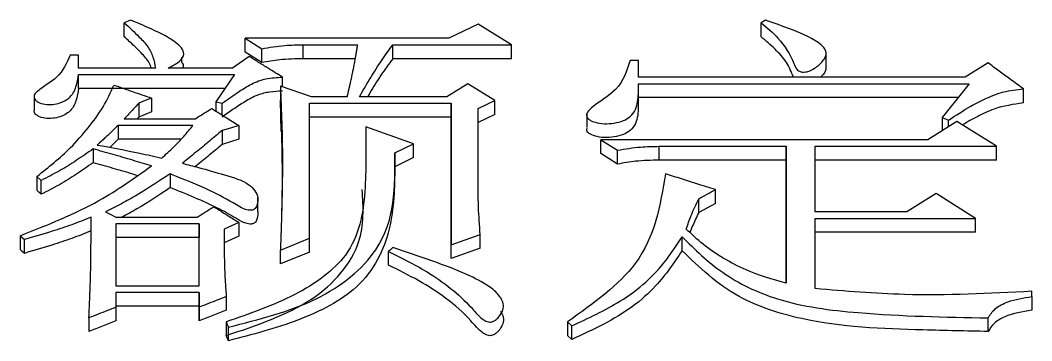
# Model space of a CAD drawing. Header units: millimetres. Extents: x 2016 to 4452, y 736 to 2459.
# Drawn here: x 2592.28 to 2597.54, y 2280.56 to 2282.23 of the extents above; entities that cross this region are included whole.
import ezdxf

# ---------------------------------------------------------------- set-up
doc = ezdxf.new("R2010")
doc.units = ezdxf.units.MM

msp = doc.modelspace()

# ---------------------------------------------------------------- linework, layer by layer
at = {"color": 7, "linetype": 'Continuous', "lineweight": 25}
for p, q in [((2592.8563, 2282.2268), (2592.8239, 2282.2134)), ((2596.1556, 2282.2268), (2596.134, 2282.2133)), ((2592.8239, 2282.1406), (2592.8239, 2282.2134)), ((2594.6628, 2282.2066), (2594.5114, 2282.1327)), ((2594.8359, 2282.0991), (2594.6628, 2282.2066)), ((2596.134, 2282.1406), (2596.134, 2282.2133)), ((2593.4513, 2282.1327), (2593.5378, 2282.0789)), ((2593.4513, 2282.06), (2593.4513, 2282.1327)), ((2593.1228, 2282.079), (2593.1228, 2282.0805)), ((2593.5378, 2282.0063), (2593.5378, 2282.0789)), ((2593.7541, 2282.0991), (2594.0354, 2282.0991)), ((2593.7542, 2282.0265), (2593.7541, 2282.0991)), ((2594.2193, 2282.0991), (2594.8359, 2282.0991)), ((2594.2193, 2282.0264), (2594.2193, 2282.0991)), ((2594.8359, 2282.0264), (2594.8359, 2282.0991)), ((2592.5859, 2282.0452), (2592.5426, 2282.0452)), ((2592.5859, 2281.9778), (2592.5859, 2282.0452)), ((2593.1228, 2282.0079), (2593.1228, 2282.0323)), ((2593.4729, 2282.0385), (2593.3864, 2281.9778)), ((2593.5378, 2282.0063), (2593.4513, 2282.06)), ((2594.0231, 2282.0264), (2593.7542, 2282.0265)), ((2594.8359, 2282.0264), (2594.2193, 2282.0264)), ((2595.4957, 2282.0182), (2595.4525, 2282.0182)), ((2595.4957, 2281.9305), (2595.4957, 2282.0182)), ((2596.4712, 2281.9795), (2596.4712, 2282.0528)), ((2592.9861, 2281.9778), (2592.5859, 2281.9778)), ((2593.3864, 2281.9778), (2593.051, 2281.9778)), ((2597.3131, 2282.0047), (2597.1941, 2281.9305)), ((2592.5859, 2281.8716), (2592.5859, 2281.9441)), ((2593.3972, 2281.9441), (2593.2998, 2281.8021)), ((2593.646, 2281.8797), (2593.646, 2281.9305)), ((2597.1941, 2281.9305), (2595.4957, 2281.9305)), ((2593.3475, 2281.8716), (2592.5859, 2281.8716)), ((2593.7974, 2281.8292), (2593.6352, 2281.8833)), ((2593.6352, 2281.8833), (2593.6352, 2281.8109)), ((2594.6087, 2281.8968), (2594.5006, 2281.8292)), ((2594.7494, 2281.8089), (2594.6087, 2281.8968)), ((2595.4957, 2281.8968), (2597.2157, 2281.8968)), ((2595.4969, 2281.7945), (2595.4969, 2281.8673)), ((2597.2157, 2281.8968), (2597.0751, 2281.7208)), ((2597.497, 2281.7974), (2597.497, 2281.8697)), ((2592.3549, 2281.8315), (2592.3549, 2281.7588)), ((2592.9645, 2281.8224), (2592.9645, 2281.7501)), ((2593.2998, 2281.8021), (2593.3323, 2281.7953)), ((2593.2998, 2281.8021), (2593.2998, 2281.7547)), ((2593.6399, 2281.6487), (2593.6352, 2281.8109)), ((2593.9813, 2281.8292), (2593.7974, 2281.8292)), ((2594.5006, 2281.8292), (2594.0462, 2281.8292)), ((2594.6628, 2281.7682), (2594.7494, 2281.8089)), ((2594.7494, 2281.7366), (2594.7494, 2281.8089)), ((2597.1579, 2281.8244), (2595.4969, 2281.8244)), ((2592.8996, 2281.7953), (2592.8996, 2281.7231)), ((2592.9645, 2281.7501), (2592.8996, 2281.7231)), ((2593.7866, 2281.7953), (2594.5222, 2281.7953)), ((2593.7866, 2281.0932), (2593.7866, 2281.7953)), ((2594.5222, 2281.7953), (2594.5222, 2281.0589)), ((2594.5222, 2281.7231), (2594.5222, 2281.7953)), ((2594.6628, 2281.3533), (2594.6628, 2281.7682)), ((2592.8239, 2281.714), (2593.1917, 2281.714)), ((2592.8996, 2281.7231), (2592.8911, 2281.714)), ((2594.5222, 2281.7231), (2593.7866, 2281.7231)), ((2594.5222, 2280.9876), (2594.5222, 2281.7231)), ((2594.7494, 2281.7366), (2594.6628, 2281.696)), ((2595.228, 2281.7418), (2595.228, 2281.6692)), ((2597.1508, 2281.7004), (2596.9994, 2281.6054)), ((2597.0751, 2281.7208), (2597.1075, 2281.7072)), ((2597.0751, 2281.7208), (2597.0751, 2281.6529)), ((2597.1075, 2281.6733), (2597.1075, 2281.7072)), ((2597.3563, 2281.5714), (2597.1508, 2281.7004)), ((2593.1808, 2281.6801), (2592.7914, 2281.6801)), ((2592.7914, 2281.6801), (2592.7914, 2281.608)), ((2593.3323, 2281.653), (2593.3323, 2281.5809)), ((2593.4188, 2281.6801), (2593.4188, 2281.608)), ((2594.3275, 2281.585), (2594.0787, 2281.6733)), ((2593.1186, 2281.608), (2592.7914, 2281.608)), ((2593.4188, 2281.608), (2593.3323, 2281.5809)), ((2595.301, 2281.6054), (2595.3876, 2281.551)), ((2596.9994, 2281.6054), (2595.301, 2281.6054)), ((2595.301, 2281.5334), (2595.301, 2281.6054)), ((2592.6616, 2281.5578), (2592.6616, 2281.4859)), ((2594.2301, 2281.5374), (2594.3275, 2281.585)), ((2594.2301, 2281.5374), (2594.2301, 2281.4655)), ((2594.3275, 2281.513), (2594.3275, 2281.585)), ((2595.3876, 2281.4791), (2595.3876, 2281.551)), ((2595.6039, 2281.5714), (2596.2638, 2281.5714)), ((2595.6039, 2281.4995), (2595.6039, 2281.5714)), ((2596.2638, 2281.5714), (2596.2638, 2280.8594)), ((2596.2638, 2281.4995), (2596.2638, 2281.5714)), ((2596.4152, 2281.5714), (2597.3563, 2281.5714)), ((2596.4152, 2281.2303), (2596.4152, 2281.5714)), ((2597.3563, 2281.4994), (2597.3563, 2281.5714)), ((2594.3275, 2281.513), (2594.2301, 2281.4655)), ((2595.3876, 2281.4791), (2595.301, 2281.5334)), ((2596.2638, 2281.4995), (2595.6039, 2281.4995)), ((2596.2638, 2280.8594), (2596.2638, 2281.4995)), ((2597.3563, 2281.4994), (2596.4152, 2281.4995)), ((2592.3695, 2281.4148), (2592.3912, 2281.3943)), ((2592.3912, 2281.3226), (2592.3912, 2281.3943)), ((2595.896, 2281.2749), (2595.896, 2281.3465)), ((2597.0426, 2281.326), (2596.8912, 2281.2303)), ((2597.2482, 2281.196), (2597.0426, 2281.326)), ((2593.5174, 2281.2322), (2593.5174, 2281.3046)), ((2595.8095, 2281.2271), (2595.8095, 2281.2987)), ((2595.896, 2281.2749), (2595.8095, 2281.2271)), ((2596.8912, 2281.2303), (2596.4152, 2281.2303)), ((2592.7806, 2281.2029), (2593.2025, 2281.2029)), ((2592.7806, 2281.1687), (2592.7806, 2280.8456)), ((2593.2133, 2281.1687), (2592.7806, 2281.1687)), ((2593.2133, 2280.8456), (2593.2133, 2281.1687)), ((2593.2133, 2281.1687), (2593.2133, 2281.0972)), ((2593.4188, 2281.1755), (2593.4188, 2281.1041)), ((2596.4152, 2281.196), (2597.2482, 2281.196)), ((2596.4152, 2280.8318), (2596.4152, 2281.196)), ((2597.2482, 2281.1246), (2597.2482, 2281.196)), ((2592.6508, 2281.1176), (2592.6508, 2281.1315)), ((2597.2482, 2281.1246), (2596.4152, 2281.1246)), ((2592.283, 2281.107), (2592.3046, 2281.0864)), ((2592.283, 2281.107), (2592.283, 2281.0356)), ((2592.3046, 2281.0151), (2592.3046, 2281.0864)), ((2593.2133, 2281.0972), (2592.7806, 2281.0972)), ((2593.2133, 2280.8456), (2593.2133, 2281.0972)), ((2593.4188, 2281.1041), (2593.3431, 2281.0699)), ((2593.6352, 2281.0314), (2593.7866, 2281.0932)), ((2593.7866, 2281.0219), (2593.7866, 2281.0932)), ((2594.5222, 2281.0589), (2594.6736, 2281.1138)), ((2594.6736, 2281.0425), (2594.6736, 2281.1138)), ((2595.723, 2281.0288), (2595.723, 2281.1001)), ((2593.6352, 2280.9602), (2593.6352, 2281.0314)), ((2593.7866, 2281.0219), (2593.6352, 2280.9602)), ((2594.1976, 2280.9533), (2594.1976, 2281.0245)), ((2594.5222, 2280.9876), (2594.5222, 2281.0589)), ((2594.6736, 2281.0425), (2594.5222, 2280.9876)), ((2592.7806, 2280.8456), (2593.2133, 2280.8456)), ((2593.2133, 2280.8111), (2592.7806, 2280.8111)), ((2592.7806, 2280.8111), (2592.7806, 2280.7352)), ((2593.2133, 2280.7352), (2593.2133, 2280.8111)), ((2593.2133, 2280.8111), (2593.2133, 2280.7402)), ((2597.5402, 2280.7904), (2597.5402, 2280.818)), ((2593.3539, 2280.7904), (2593.3539, 2280.7195)), ((2594.7796, 2280.7843), (2594.7796, 2280.7852)), ((2597.5402, 2280.7904), (2597.5402, 2280.7195)), ((2593.2133, 2280.7402), (2592.7806, 2280.7402)), ((2592.7806, 2280.7352), (2592.7806, 2280.6643)), ((2593.2133, 2280.6643), (2593.2133, 2280.7402)), ((2593.2133, 2280.7352), (2593.2133, 2280.6643)), ((2592.64, 2280.6799), (2592.64, 2280.6091)), ((2595.1279, 2280.6592), (2595.1496, 2280.6384)), ((2595.1279, 2280.6592), (2595.1279, 2280.5884)), ((2597.3131, 2280.6091), (2597.3131, 2280.6799)), ((2593.3647, 2280.5607), (2593.3647, 2280.6315)), ((2595.1496, 2280.5676), (2595.1496, 2280.6384)), ((2593.3647, 2280.5607), (2593.3539, 2280.5884)), ((2595.128, 2280.5884), (2595.1496, 2280.5676))]:
    msp.add_line(p, q, dxfattribs=at)
at = {"color": 7, "linetype": 'Continuous', "lineweight": 25, "flags": 128}
for points in [[(2594.5114, 2282.1327), (2594.091, 2282.1327), (2593.4513, 2282.1327)], [(2592.5859, 2281.9441), (2592.9915, 2281.9441), (2593.3972, 2281.9441)], [(2592.9645, 2281.8224), (2592.932, 2281.8089), (2592.8996, 2281.7953)], [(2593.3323, 2281.7344), (2593.3323, 2281.748), (2593.3323, 2281.7717), (2593.3323, 2281.7953)], [(2593.4188, 2281.6801), (2593.3756, 2281.6665), (2593.3323, 2281.653)], [(2592.3695, 2281.4148), (2592.3695, 2281.3886), (2592.3695, 2281.3658), (2592.3695, 2281.3431)], [(2593.0619, 2281.4285), (2593.0619, 2281.3965), (2593.0619, 2281.3766), (2593.0619, 2281.3567)], [(2592.3912, 2281.3226), (2592.3804, 2281.3328), (2592.3695, 2281.3431)], [(2592.7265, 2281.2303), (2592.7536, 2281.2166), (2592.7806, 2281.2029)], [(2593.4188, 2281.1755), (2593.381, 2281.1584), (2593.3431, 2281.1413)], [(2592.3046, 2281.0151), (2592.2938, 2281.0253), (2592.283, 2281.0356)], [(2594.2193, 2281.0451), (2594.2085, 2281.0348), (2594.1976, 2281.0245)], [(2593.3539, 2280.6591), (2593.3539, 2280.6304), (2593.3539, 2280.6094), (2593.3539, 2280.5884)]]:
    msp.add_lwpolyline(points, dxfattribs=at)
at = {"color": 7, "linetype": 'Continuous', "lineweight": 25}
for points, knots in [([(2593.051, 2281.9778), (2593.0684, 2281.9863), (2593.1024, 2282.003), (2593.137, 2282.0384), (2593.1298, 2282.0772), (2593.0894, 2282.1149), (2593.0006, 2282.1683), (2592.9137, 2282.2035), (2592.8563, 2282.2268)], [0, 0, 0, 0, 0.121784, 0.238894, 0.329996, 0.425945, 0.621085, 1, 1, 1, 1]), ([(2596.134, 2282.2133), (2596.1646, 2282.1875), (2596.2393, 2282.1245), (2596.29, 2282.0386), (2596.3126, 2281.978), (2596.3266, 2281.9643), (2596.337, 2281.959), (2596.3495, 2281.9569), (2596.3678, 2281.9581), (2596.3931, 2281.9652), (2596.4273, 2281.9861), (2596.4542, 2282.0129), (2596.4722, 2282.0422), (2596.4714, 2282.065), (2596.4588, 2282.0894), (2596.3989, 2282.1354), (2596.2923, 2282.1798), (2596.1961, 2282.2129), (2596.1556, 2282.2268)], [0, 0, 0, 0, 0.137524, 0.335447, 0.378025, 0.3933, 0.403602, 0.413937, 0.429101, 0.455133, 0.490172, 0.557555, 0.588524, 0.619673, 0.649408, 0.693614, 0.870957, 1, 1, 1, 1]), ([(2592.8239, 2282.2134), (2592.8504, 2282.189), (2592.8938, 2282.1491), (2592.9484, 2282.0906), (2592.9753, 2282.035), (2592.9825, 2281.9968), (2592.9861, 2281.9778)], [0, 0, 0, 0, 0.3446396, 0.5657566, 0.7835326, 1, 1, 1, 1]), ([(2592.9644, 2281.9778), (2592.9631, 2281.9826), (2592.9568, 2282.0066), (2592.9235, 2282.0453), (2592.8758, 2282.0936), (2592.8412, 2282.1249), (2592.8239, 2282.1406)], [0, 0, 0, 0, 0.076897, 0.381334, 0.690062, 1, 1, 1, 1]), ([(2596.3019, 2281.9305), (2596.2913, 2281.9568), (2596.2704, 2282.0088), (2596.2071, 2282.0778), (2596.1585, 2282.1195), (2596.134, 2282.1406)], [0, 0, 0, 0, 0.335668, 0.664858, 1, 1, 1, 1]), ([(2593.5378, 2282.0789), (2593.5776, 2282.0856), (2593.6487, 2282.0976), (2593.7219, 2282.0986), (2593.7541, 2282.0991)], [0, 0, 0, 0, 0.558835, 1, 1, 1, 1]), ([(2594.0354, 2282.0991), (2594.0351, 2282.0971), (2594.0344, 2282.0932), (2594.0336, 2282.0882), (2594.0328, 2282.0833), (2594.0321, 2282.0793), (2594.0315, 2282.0754), (2594.0308, 2282.0714), (2594.0301, 2282.0675), (2594.0293, 2282.0625), (2594.0286, 2282.0586), (2594.0278, 2282.0536), (2594.027, 2282.0487), (2594.0259, 2282.0428), (2594.0249, 2282.0368), (2594.0239, 2282.0309), (2594.0228, 2282.025), (2594.0207, 2282.0131), (2594.0159, 2281.9874), (2594.0108, 2281.9617), (2594.0066, 2281.942), (2594.0049, 2281.9341), (2594.0032, 2281.9262), (2594.0011, 2281.9163), (2593.9993, 2281.9084), (2593.9976, 2281.9005), (2593.9963, 2281.8946), (2593.9951, 2281.8897), (2593.994, 2281.8848), (2593.9931, 2281.8808), (2593.9922, 2281.8769), (2593.9913, 2281.8729), (2593.9905, 2281.869), (2593.9893, 2281.864), (2593.9884, 2281.8601), (2593.9873, 2281.8552), (2593.9864, 2281.8512), (2593.9855, 2281.8473), (2593.9846, 2281.8433), (2593.9837, 2281.8394), (2593.9825, 2281.8343), (2593.9818, 2281.8313), (2593.9813, 2281.8292)], [0, 0, 0, 0, 0.021952, 0.043903, 0.054879, 0.07683, 0.087806, 0.098782, 0.120733, 0.131709, 0.15366, 0.164636, 0.186587, 0.208539, 0.23049, 0.252442, 0.274393, 0.296345, 0.384151, 0.559767, 0.581718, 0.60367, 0.647573, 0.669524, 0.713427, 0.735378, 0.75733, 0.779281, 0.790257, 0.812208, 0.823184, 0.83416, 0.856111, 0.867087, 0.889038, 0.900014, 0.921966, 0.932941, 0.943917, 0.965868, 0.976844, 1, 1, 1, 1]), ([(2594.0462, 2281.8292), (2594.0635, 2281.859), (2594.0829, 2281.8925), (2594.1116, 2281.9406), (2594.1486, 2282.0019), (2594.1892, 2282.0576), (2594.2193, 2282.0991)], [0, 0, 0, 0, 0.325176, 0.365823, 0.528414, 1, 1, 1, 1]), ([(2592.5426, 2282.0452), (2592.5249, 2282.0043), (2592.4927, 2281.9302), (2592.3962, 2281.8795), (2592.3548, 2281.8418), (2592.354, 2281.8239), (2592.3623, 2281.8103), (2592.3749, 2281.8002), (2592.3981, 2281.7912), (2592.4317, 2281.7871), (2592.4717, 2281.7911), (2592.5075, 2281.803), (2592.5508, 2281.8296), (2592.5762, 2281.8808), (2592.5827, 2281.923), (2592.5859, 2281.9441)], [0, 0, 0, 0, 0.230991, 0.417984, 0.453958, 0.487906, 0.511162, 0.535138, 0.560232, 0.612084, 0.662769, 0.713245, 0.762331, 0.881446, 1, 1, 1, 1]), ([(2593.646, 2281.9306), (2593.621, 2281.9461), (2593.5797, 2281.9719), (2593.522, 2282.0079), (2593.4893, 2282.0283), (2593.4729, 2282.0385)], [0, 0, 0, 0, 0.432629, 0.716314, 1, 1, 1, 1]), ([(2593.7542, 2282.0265), (2593.7131, 2282.0256), (2593.6398, 2282.0242), (2593.5689, 2282.0118), (2593.5378, 2282.0063)], [0, 0, 0, 0, 0.5610854, 1, 1, 1, 1]), ([(2594.2193, 2282.0264), (2594.1981, 2281.998), (2594.1551, 2281.9401), (2594.1147, 2281.8733), (2594.0927, 2281.8358), (2594.0888, 2281.8292)], [0, 0, 0, 0, 0.4424507, 0.9005553, 1, 1, 1, 1]), ([(2595.4525, 2282.0182), (2595.436, 2281.9644), (2595.4063, 2281.8668), (2595.2816, 2281.7989), (2595.2303, 2281.7511), (2595.2233, 2281.7297), (2595.233, 2281.7146), (2595.2512, 2281.7026), (2595.2843, 2281.6913), (2595.332, 2281.6871), (2595.3828, 2281.693), (2595.4296, 2281.7076), (2595.4797, 2281.7463), (2595.4972, 2281.8148), (2595.4962, 2281.8695), (2595.4957, 2281.8968)], [0, 0, 0, 0, 0.230342, 0.416704, 0.453392, 0.487581, 0.504129, 0.522219, 0.561724, 0.611998, 0.663323, 0.713955, 0.762021, 0.881086, 1, 1, 1, 1]), ([(2593.1222, 2282.007), (2593.1237, 2282.0056), (2593.1321, 2281.9973), (2593.131, 2281.9866), (2593.1301, 2281.9778)], [0, 0, 0, 0, 0.171263, 1, 1, 1, 1]), ([(2596.4704, 2281.9799), (2596.4697, 2281.9736), (2596.4678, 2281.9553), (2596.4518, 2281.9403), (2596.4414, 2281.9305)], [0, 0, 0, 0, 0.345967, 1, 1, 1, 1]), ([(2597.497, 2281.8697), (2597.4739, 2281.8866), (2597.4317, 2281.9176), (2597.3704, 2281.9627), (2597.3322, 2281.9907), (2597.3131, 2282.0047)], [0, 0, 0, 0, 0.375947, 0.687973, 1, 1, 1, 1]), ([(2593.3323, 2281.7953), (2593.3622, 2281.8163), (2593.4116, 2281.8509), (2593.4835, 2281.8971), (2593.5593, 2281.9268), (2593.6168, 2281.9293), (2593.646, 2281.9305)], [0, 0, 0, 0, 0.334385, 0.552202, 0.773272, 1, 1, 1, 1]), ([(2592.5859, 2281.8716), (2592.5827, 2281.8506), (2592.5762, 2281.8084), (2592.5508, 2281.7573), (2592.5075, 2281.7307), (2592.4717, 2281.7189), (2592.4317, 2281.7149), (2592.3982, 2281.7189), (2592.3748, 2281.728), (2592.3626, 2281.738), (2592.3549, 2281.7488), (2592.3562, 2281.7561), (2592.3567, 2281.7592)], [0, 0, 0, 0, 0.223965, 0.44903, 0.541825, 0.637278, 0.73315, 0.831226, 0.878675, 0.923993, 0.967934, 1, 1, 1, 1]), ([(2592.3695, 2281.4148), (2592.4301, 2281.4632), (2592.5293, 2281.5425), (2592.6373, 2281.6671), (2592.7176, 2281.7752), (2592.7524, 2281.8519), (2592.7698, 2281.89)], [0, 0, 0, 0, 0.34436, 0.564684, 0.783385, 1, 1, 1, 1]), ([(2592.7698, 2281.89), (2592.8022, 2281.8788), (2592.8671, 2281.8562), (2592.932, 2281.8337), (2592.9645, 2281.8224)], [0, 0, 0, 0, 0.5, 1, 1, 1, 1]), ([(2593.646, 2281.8581), (2593.6236, 2281.8573), (2593.5792, 2281.8555), (2593.5098, 2281.8382), (2593.4501, 2281.8032), (2593.3898, 2281.7641), (2593.3514, 2281.7367), (2593.3323, 2281.7231)], [0, 0, 0, 0, 0.175432, 0.348604, 0.567478, 0.784095, 1, 1, 1, 1]), ([(2593.6352, 2281.8833), (2593.6378, 2281.8199), (2593.6429, 2281.6933), (2593.6458, 2281.5501), (2593.6456, 2281.4683), (2593.6455, 2281.4484), (2593.6455, 2281.4424), (2593.6455, 2281.4364), (2593.6454, 2281.4304), (2593.6454, 2281.4244), (2593.6453, 2281.4165), (2593.6452, 2281.4085), (2593.6451, 2281.4005), (2593.6451, 2281.3945), (2593.645, 2281.3885), (2593.6449, 2281.3825), (2593.6448, 2281.3765), (2593.6447, 2281.3705), (2593.6446, 2281.3626), (2593.6445, 2281.3546), (2593.6443, 2281.3466), (2593.6442, 2281.3406), (2593.6441, 2281.3346), (2593.644, 2281.3286), (2593.6439, 2281.3226), (2593.6437, 2281.3166), (2593.6436, 2281.3106), (2593.6435, 2281.3046), (2593.6433, 2281.2966), (2593.6431, 2281.2886), (2593.6429, 2281.2806), (2593.6428, 2281.2746), (2593.6426, 2281.2686), (2593.6425, 2281.2626), (2593.6423, 2281.2566), (2593.6421, 2281.2506), (2593.6419, 2281.2426), (2593.6417, 2281.2346), (2593.6415, 2281.2265), (2593.6413, 2281.2205), (2593.6411, 2281.2145), (2593.641, 2281.2085), (2593.6408, 2281.2025), (2593.6406, 2281.1965), (2593.6404, 2281.1905), (2593.6403, 2281.1845), (2593.64, 2281.1765), (2593.6398, 2281.1684), (2593.6395, 2281.1604), (2593.6393, 2281.1544), (2593.6391, 2281.1484), (2593.6389, 2281.1424), (2593.6387, 2281.1363), (2593.6385, 2281.1303), (2593.6383, 2281.1223), (2593.638, 2281.1143), (2593.6377, 2281.1063), (2593.6375, 2281.1002), (2593.6373, 2281.0942), (2593.6371, 2281.0882), (2593.6369, 2281.0822), (2593.6367, 2281.0761), (2593.6365, 2281.0701), (2593.6362, 2281.0621), (2593.636, 2281.054), (2593.6357, 2281.046), (2593.6354, 2281.0391), (2593.6353, 2281.0343), (2593.6352, 2281.0314)], [0, 0, 0, 0, 0.22469, 0.449389, 0.505561, 0.512583, 0.519604, 0.526626, 0.533648, 0.540669, 0.547691, 0.561734, 0.568755, 0.575777, 0.582798, 0.58982, 0.596841, 0.603863, 0.610884, 0.624928, 0.631949, 0.638971, 0.645992, 0.653014, 0.660035, 0.667057, 0.674078, 0.6811, 0.688121, 0.702165, 0.709186, 0.716208, 0.723229, 0.730251, 0.737272, 0.744294, 0.751315, 0.765358, 0.77238, 0.779401, 0.786423, 0.793445, 0.800466, 0.807488, 0.814509, 0.821531, 0.828552, 0.842595, 0.849617, 0.856638, 0.86366, 0.870682, 0.877703, 0.884725, 0.891746, 0.905789, 0.912811, 0.919832, 0.926854, 0.933875, 0.940897, 0.947918, 0.95494, 0.961962, 0.976005, 0.983026, 0.990048, 1, 1, 1, 1]), ([(2597.1075, 2281.7072), (2597.1451, 2281.732), (2597.2072, 2281.773), (2597.3038, 2281.8218), (2597.3934, 2281.8589), (2597.4623, 2281.8661), (2597.497, 2281.8697)], [0, 0, 0, 0, 0.334836, 0.553745, 0.775373, 1, 1, 1, 1]), ([(2592.8996, 2281.7953), (2592.8905, 2281.7856), (2592.8733, 2281.7671), (2592.8481, 2281.74), (2592.8319, 2281.7227), (2592.8239, 2281.714)], [0, 0, 0, 0, 0.361282, 0.680641, 1, 1, 1, 1]), ([(2593.1917, 2281.714), (2593.2041, 2281.7219), (2593.2248, 2281.7348), (2593.2537, 2281.7529), (2593.27, 2281.7631), (2593.2782, 2281.7682)], [0, 0, 0, 0, 0.4326487, 0.7163239, 1, 1, 1, 1]), ([(2593.2782, 2281.7682), (2593.2907, 2281.7604), (2593.3156, 2281.7448), (2593.3625, 2281.7154), (2593.3969, 2281.6939), (2593.4188, 2281.6801)], [0, 0, 0, 0, 0.2662424, 0.5324848, 1, 1, 1, 1]), ([(2595.4949, 2281.7945), (2595.495, 2281.7771), (2595.4954, 2281.7323), (2595.4796, 2281.6741), (2595.4296, 2281.6354), (2595.3828, 2281.6209), (2595.332, 2281.615), (2595.2844, 2281.6192), (2595.251, 2281.6305), (2595.2332, 2281.6425), (2595.2248, 2281.6539), (2595.2279, 2281.6616), (2595.2295, 2281.6656)], [0, 0, 0, 0, 0.155828, 0.400477, 0.499289, 0.603425, 0.70901, 0.812432, 0.89368, 0.93087, 0.964878, 1, 1, 1, 1]), ([(2597.497, 2281.7974), (2597.4443, 2281.7894), (2597.358, 2281.7763), (2597.2588, 2281.727), (2597.2051, 2281.6983), (2597.1803, 2281.6822), (2597.18, 2281.6821)], [0, 0, 0, 0, 0.438916, 0.719527, 0.99737, 1, 1, 1, 1]), ([(2592.7914, 2281.6801), (2592.7816, 2281.6704), (2592.762, 2281.651), (2592.7263, 2281.6169), (2592.6996, 2281.5929), (2592.6833, 2281.5782)], [0, 0, 0, 0, 0.280921, 0.561854, 1, 1, 1, 1]), ([(2593.0186, 2281.5102), (2593.0394, 2281.5291), (2593.0796, 2281.5656), (2593.1336, 2281.6225), (2593.1651, 2281.6609), (2593.1808, 2281.6801)], [0, 0, 0, 0, 0.349925, 0.674457, 1, 1, 1, 1]), ([(2593.3323, 2281.653), (2593.3102, 2281.6348), (2593.265, 2281.5974), (2593.1965, 2281.5407), (2593.15, 2281.5022), (2593.1268, 2281.483)], [0, 0, 0, 0, 0.321741, 0.660871, 1, 1, 1, 1]), ([(2594.0787, 2281.6733), (2594.0803, 2281.5622), (2594.0834, 2281.3402), (2594.0315, 2281.0104), (2593.7162, 2280.7843), (2593.4763, 2280.7014), (2593.3539, 2280.6591)], [0, 0, 0, 0, 0.273656, 0.546764, 0.768873, 1, 1, 1, 1]), ([(2593.6405, 2281.6515), (2593.6421, 2281.5841), (2593.6444, 2281.4831), (2593.6434, 2281.3096), (2593.6416, 2281.2374), (2593.6406, 2281.1973)], [0, 0, 0, 0, 0.471599, 0.706014, 1, 1, 1, 1]), ([(2592.7914, 2281.608), (2592.7816, 2281.5983), (2592.7674, 2281.5841), (2592.7526, 2281.5702), (2592.748, 2281.5658)], [0, 0, 0, 0, 0.685137, 1, 1, 1, 1]), ([(2592.6616, 2281.5578), (2592.633, 2281.5379), (2592.5765, 2281.4987), (2592.4881, 2281.4424), (2592.4235, 2281.4104), (2592.3912, 2281.3943)], [0, 0, 0, 0, 0.3384511, 0.6681197, 1, 1, 1, 1]), ([(2592.9645, 2281.4693), (2592.9324, 2281.4792), (2592.8662, 2281.4995), (2592.7653, 2281.5291), (2592.6962, 2281.5483), (2592.6616, 2281.5578)], [0, 0, 0, 0, 0.320379, 0.660141, 1, 1, 1, 1]), ([(2592.6833, 2281.5782), (2592.7573, 2281.5648), (2592.87, 2281.5443), (2592.9806, 2281.5189), (2593.0186, 2281.5102)], [0, 0, 0, 0, 0.6569803, 1, 1, 1, 1]), ([(2593.3323, 2281.5809), (2593.3102, 2281.5627), (2593.265, 2281.5254), (2593.2185, 2281.487), (2593.1941, 2281.4668), (2593.1929, 2281.4658)], [0, 0, 0, 0, 0.47479, 0.9746759, 1, 1, 1, 1]), ([(2593.3647, 2280.6315), (2593.5241, 2280.6713), (2593.8346, 2280.7488), (2594.2345, 2281.0717), (2594.2318, 2281.362), (2594.2301, 2281.5374)], [0, 0, 0, 0, 0.294377, 0.5735664, 1, 1, 1, 1]), ([(2595.3876, 2281.551), (2595.4273, 2281.5578), (2595.4985, 2281.5699), (2595.5716, 2281.5709), (2595.6039, 2281.5714)], [0, 0, 0, 0, 0.558835, 1, 1, 1, 1]), ([(2592.6616, 2281.4859), (2592.6331, 2281.466), (2592.5767, 2281.4266), (2592.488, 2281.3706), (2592.4235, 2281.3386), (2592.3912, 2281.3226)], [0, 0, 0, 0, 0.3386468, 0.6682986, 1, 1, 1, 1]), ([(2592.8902, 2281.4203), (2592.8828, 2281.4225), (2592.8415, 2281.4353), (2592.7653, 2281.4571), (2592.6962, 2281.4763), (2592.6616, 2281.4859)], [0, 0, 0, 0, 0.097268, 0.548576, 1, 1, 1, 1]), ([(2595.6039, 2281.4995), (2595.5628, 2281.4986), (2595.4896, 2281.4972), (2595.4187, 2281.4846), (2595.3876, 2281.4791)], [0, 0, 0, 0, 0.561085, 1, 1, 1, 1]), ([(2592.283, 2281.107), (2592.4247, 2281.1632), (2592.676, 2281.2627), (2592.8769, 2281.4066), (2592.9645, 2281.4693)], [0, 0, 0, 0, 0.56421, 1, 1, 1, 1]), ([(2593.1268, 2281.483), (2593.1547, 2281.4759), (2593.2284, 2281.4573), (2593.3434, 2281.4225), (2593.4558, 2281.3915), (2593.5052, 2281.3418), (2593.5203, 2281.3053), (2593.5176, 2281.2734), (2593.5089, 2281.2523), (2593.4985, 2281.2433), (2593.4906, 2281.2399), (2593.4803, 2281.2385), (2593.4632, 2281.2402), (2593.4362, 2281.2488), (2593.3737, 2281.2876), (2593.2549, 2281.3522), (2593.1331, 2281.3989), (2593.0645, 2281.4274), (2593.0619, 2281.4285)], [0, 0, 0, 0, 0.080829, 0.213073, 0.345773, 0.395058, 0.444233, 0.491132, 0.518332, 0.527917, 0.53551, 0.543103, 0.555865, 0.581938, 0.622671, 0.782526, 0.991638, 1, 1, 1, 1]), ([(2594.2301, 2281.4655), (2594.2284, 2281.3581), (2594.225, 2281.143), (2594.0805, 2280.8356), (2593.7322, 2280.6561), (2593.4885, 2280.5929), (2593.3647, 2280.5607)], [0, 0, 0, 0, 0.271412, 0.543735, 0.768302, 1, 1, 1, 1]), ([(2593.0619, 2281.4285), (2593.0056, 2281.3907), (2592.9247, 2281.3363), (2592.8094, 2281.2729), (2592.7542, 2281.2445), (2592.7265, 2281.2303)], [0, 0, 0, 0, 0.532376, 0.766064, 1, 1, 1, 1]), ([(2595.6363, 2281.4284), (2595.6093, 2281.2646), (2595.5602, 2280.9679), (2595.2617, 2280.7547), (2595.1279, 2280.6592)], [0, 0, 0, 0, 0.551895, 1, 1, 1, 1]), ([(2595.896, 2281.3465), (2595.8653, 2281.3562), (2595.8067, 2281.3747), (2595.7202, 2281.402), (2595.6643, 2281.4196), (2595.6363, 2281.4284)], [0, 0, 0, 0, 0.354383, 0.677192, 1, 1, 1, 1]), ([(2593.0619, 2281.3567), (2593.0058, 2281.3187), (2592.9258, 2281.2645), (2592.8373, 2281.2171), (2592.8109, 2281.2029)], [0, 0, 0, 0, 0.7007872, 1, 1, 1, 1]), ([(2593.5172, 2281.2326), (2593.5175, 2281.2208), (2593.518, 2281.2021), (2593.5092, 2281.1813), (2593.4991, 2281.1721), (2593.4913, 2281.1685), (2593.4811, 2281.167), (2593.4645, 2281.1685), (2593.435, 2281.1774), (2593.3859, 2281.2097), (2593.3038, 2281.2544), (2593.1889, 2281.3058), (2593.1052, 2281.3393), (2593.0619, 2281.3567)], [0, 0, 0, 0, 0.0823081, 0.1312, 0.148471, 0.1622931, 0.1761333, 0.1983557, 0.2432482, 0.3314902, 0.5260181, 0.7549229, 1, 1, 1, 1]), ([(2593.3539, 2280.5884), (2593.5123, 2280.6412), (2593.8196, 2280.7437), (2594.0775, 2281.0483), (2594.066, 2281.2543), (2594.0608, 2281.3463)], [0, 0, 0, 0, 0.370667, 0.719175, 1, 1, 1, 1]), ([(2594.6736, 2281.1138), (2594.6718, 2281.1376), (2594.6681, 2281.1851), (2594.6641, 2281.265), (2594.6633, 2281.321), (2594.6628, 2281.3533)], [0, 0, 0, 0, 0.29749, 0.594994, 1, 1, 1, 1]), ([(2595.8095, 2281.2987), (2595.8239, 2281.3067), (2595.8527, 2281.3226), (2595.8816, 2281.3385), (2595.896, 2281.3465)], [0, 0, 0, 0, 0.499998, 1, 1, 1, 1]), ([(2595.7446, 2281.1412), (2595.7526, 2281.1648), (2595.7658, 2281.2032), (2595.7892, 2281.2554), (2595.8027, 2281.2842), (2595.8095, 2281.2987)], [0, 0, 0, 0, 0.443144, 0.721519, 1, 1, 1, 1]), ([(2593.2025, 2281.2029), (2593.215, 2281.2108), (2593.2356, 2281.2239), (2593.2645, 2281.2422), (2593.2808, 2281.2525), (2593.289, 2281.2577)], [0, 0, 0, 0, 0.432649, 0.716324, 1, 1, 1, 1]), ([(2593.289, 2281.2577), (2593.3015, 2281.2498), (2593.3265, 2281.234), (2593.3697, 2281.2066), (2593.4005, 2281.1871), (2593.4188, 2281.1755)], [0, 0, 0, 0, 0.288429, 0.576858, 1, 1, 1, 1]), ([(2595.8095, 2281.2271), (2595.7985, 2281.2041), (2595.7823, 2281.17), (2595.7684, 2281.1353), (2595.7638, 2281.1239)], [0, 0, 0, 0, 0.672169, 1, 1, 1, 1]), ([(2592.6508, 2281.2029), (2592.6178, 2281.1897), (2592.5519, 2281.1632), (2592.4358, 2281.1251), (2592.3527, 2281.1006), (2592.3046, 2281.0864)], [0, 0, 0, 0, 0.296607, 0.593255, 1, 1, 1, 1]), ([(2592.64, 2280.6799), (2592.6403, 2280.6875), (2592.641, 2280.7028), (2592.6418, 2280.7219), (2592.6425, 2280.7371), (2592.643, 2280.7486), (2592.6434, 2280.7581), (2592.6438, 2280.7676), (2592.6444, 2280.7809), (2592.6451, 2280.8), (2592.6459, 2280.819), (2592.6466, 2280.8381), (2592.6471, 2280.8533), (2592.6477, 2280.8723), (2592.6481, 2280.8875), (2592.6487, 2280.9065), (2592.649, 2280.9217), (2592.6493, 2280.9369), (2592.6496, 2280.9521), (2592.6499, 2280.9673), (2592.6502, 2280.9863), (2592.6503, 2280.9996), (2592.6504, 2281.0129), (2592.6505, 2281.0205), (2592.6506, 2281.03), (2592.6506, 2281.0376), (2592.6507, 2281.0451), (2592.6507, 2281.0527), (2592.6508, 2281.0603), (2592.6508, 2281.0698), (2592.6508, 2281.0774), (2592.6509, 2281.0868), (2592.6509, 2281.0944), (2592.6509, 2281.1039), (2592.6509, 2281.1115), (2592.6509, 2281.119), (2592.6509, 2281.1266), (2592.6509, 2281.1342), (2592.6509, 2281.1437), (2592.6509, 2281.1512), (2592.6509, 2281.1607), (2592.6509, 2281.1673), (2592.6509, 2281.173), (2592.6508, 2281.1768), (2592.6508, 2281.1806), (2592.6508, 2281.1853), (2592.6508, 2281.1891), (2592.6508, 2281.1936), (2592.6508, 2281.1979), (2592.6508, 2281.2012), (2592.6508, 2281.2029)], [0, 0, 0, 0, 0.043584, 0.087168, 0.10896, 0.130753, 0.152545, 0.163441, 0.185233, 0.228817, 0.272401, 0.294193, 0.337777, 0.35957, 0.403154, 0.424946, 0.46853, 0.490322, 0.512114, 0.555699, 0.577491, 0.621075, 0.631971, 0.653763, 0.664659, 0.686451, 0.697347, 0.708243, 0.730035, 0.740931, 0.762723, 0.773619, 0.795412, 0.806308, 0.8281, 0.838996, 0.849892, 0.871684, 0.88258, 0.904372, 0.915268, 0.93706, 0.942508, 0.947956, 0.958852, 0.9643, 0.975196, 0.980644, 0.990322, 1, 1, 1, 1]), ([(2592.6508, 2281.1315), (2592.6178, 2281.1182), (2592.5519, 2281.0917), (2592.4355, 2281.0539), (2592.3526, 2281.0293), (2592.3046, 2281.0151)], [0, 0, 0, 0, 0.29672, 0.593461, 1, 1, 1, 1]), ([(2593.3431, 2281.1413), (2593.343, 2281.1024), (2593.343, 2281.0612), (2593.3434, 2281.0174), (2593.3435, 2281.0102), (2593.3436, 2281.0029), (2593.3437, 2280.9956), (2593.3438, 2280.9895), (2593.3439, 2280.9834), (2593.344, 2280.9786), (2593.3441, 2280.9725), (2593.3443, 2280.9664), (2593.3445, 2280.9567), (2593.3448, 2280.9469), (2593.3451, 2280.9372), (2593.3454, 2280.9299), (2593.3456, 2280.9226), (2593.346, 2280.9129), (2593.3464, 2280.9043), (2593.3468, 2280.8958), (2593.347, 2280.891), (2593.3474, 2280.8849), (2593.3477, 2280.8788), (2593.3483, 2280.869), (2593.3489, 2280.8593), (2593.3497, 2280.8471), (2593.3504, 2280.8374), (2593.3512, 2280.8252), (2593.352, 2280.8155), (2593.3529, 2280.8031), (2593.3535, 2280.7955), (2593.3539, 2280.7904)], [0, 0, 0, 0, 0.332695, 0.353489, 0.374282, 0.395075, 0.415869, 0.436662, 0.447059, 0.467852, 0.478249, 0.499042, 0.519836, 0.561423, 0.582216, 0.603009, 0.623803, 0.644596, 0.686183, 0.69658, 0.717373, 0.72777, 0.748563, 0.769356, 0.810943, 0.831737, 0.873323, 0.894117, 0.935704, 0.956497, 1, 1, 1, 1]), ([(2596.2638, 2280.8594), (2596.1922, 2280.8802), (2596.0751, 2280.9143), (2595.9352, 2280.9889), (2595.8301, 2281.0598), (2595.7729, 2281.1142), (2595.7446, 2281.1412)], [0, 0, 0, 0, 0.34637, 0.567178, 0.784978, 1, 1, 1, 1]), ([(2595.1496, 2280.6384), (2595.2359, 2280.6783), (2595.3771, 2280.7435), (2595.5386, 2280.8629), (2595.6428, 2280.9781), (2595.6963, 2281.0595), (2595.7229, 2281.1001)], [0, 0, 0, 0, 0.347372, 0.56793, 0.785018, 1, 1, 1, 1]), ([(2595.723, 2281.1001), (2595.7889, 2281.0354), (2595.9215, 2280.9052), (2596.2358, 2280.7519), (2596.7199, 2280.6905), (2597.0885, 2280.6839), (2597.3131, 2280.6799)], [0, 0, 0, 0, 0.189312, 0.380663, 0.622562, 1, 1, 1, 1]), ([(2594.1976, 2281.0245), (2594.2706, 2280.9884), (2594.4408, 2280.9042), (2594.595, 2280.7752), (2594.6729, 2280.6804), (2594.703, 2280.6624), (2594.7151, 2280.6581), (2594.7268, 2280.6576), (2594.7383, 2280.6602), (2594.7541, 2280.6681), (2594.7755, 2280.6883), (2594.7926, 2280.718), (2594.796, 2280.7532), (2594.7782, 2280.7926), (2594.7232, 2280.8461), (2594.5997, 2280.9108), (2594.4233, 2280.9771), (2594.2874, 2281.0224), (2594.2193, 2281.0451)], [0, 0, 0, 0, 0.163054, 0.380102, 0.433894, 0.442949, 0.452088, 0.458006, 0.463913, 0.473847, 0.492962, 0.528393, 0.555625, 0.58285, 0.633845, 0.724478, 0.861928, 1, 1, 1, 1]), ([(2595.7229, 2281.0288), (2595.6808, 2280.9661), (2595.6109, 2280.8624), (2595.4684, 2280.7346), (2595.3171, 2280.6442), (2595.2057, 2280.5933), (2595.1496, 2280.5676)], [0, 0, 0, 0, 0.332711, 0.551426, 0.774321, 1, 1, 1, 1]), ([(2597.3131, 2280.6091), (2597.2011, 2280.6114), (2596.877, 2280.6182), (2596.427, 2280.6359), (2595.9745, 2280.785), (2595.8126, 2280.9419), (2595.723, 2281.0288)], [0, 0, 0, 0, 0.18828, 0.544715, 0.747801, 1, 1, 1, 1]), ([(2594.7789, 2280.7138), (2594.7846, 2280.7041), (2594.7968, 2280.6834), (2594.7925, 2280.6463), (2594.7757, 2280.618), (2594.7554, 2280.5988), (2594.7419, 2280.5905), (2594.7278, 2280.5869), (2594.7162, 2280.5872), (2594.7017, 2280.5919), (2594.6661, 2280.6152), (2594.6097, 2280.6867), (2594.5027, 2280.7807), (2594.3556, 2280.8759), (2594.2506, 2280.9274), (2594.1976, 2280.9533)], [0, 0, 0, 0, 0.046163, 0.098158, 0.160107, 0.179858, 0.204104, 0.21503, 0.226044, 0.23927, 0.264226, 0.376378, 0.598998, 0.797949, 1, 1, 1, 1]), ([(2597.5402, 2280.818), (2597.3197, 2280.8065), (2596.9437, 2280.7869), (2596.5698, 2280.8187), (2596.4152, 2280.8318)], [0, 0, 0, 0, 0.586461, 1, 1, 1, 1]), ([(2593.3539, 2280.7904), (2593.3392, 2280.7847), (2593.3084, 2280.7726), (2593.2616, 2280.7541), (2593.2294, 2280.7415), (2593.2133, 2280.7352)], [0, 0, 0, 0, 0.313727, 0.656864, 1, 1, 1, 1]), ([(2597.3131, 2280.6799), (2597.3242, 2280.6967), (2597.3469, 2280.731), (2597.4279, 2280.7727), (2597.4973, 2280.7837), (2597.5402, 2280.7904)], [0, 0, 0, 0, 0.268929, 0.548046, 1, 1, 1, 1]), ([(2592.7806, 2280.7352), (2592.7659, 2280.7294), (2592.7351, 2280.7173), (2592.6882, 2280.6989), (2592.6561, 2280.6862), (2592.64, 2280.6799)], [0, 0, 0, 0, 0.313727, 0.656864, 1, 1, 1, 1]), ([(2593.3539, 2280.7195), (2593.3305, 2280.7103), (2593.2836, 2280.6919), (2593.2367, 2280.6735), (2593.2133, 2280.6643)], [0, 0, 0, 0, 0.5, 1, 1, 1, 1]), ([(2597.5402, 2280.7195), (2597.4911, 2280.7116), (2597.418, 2280.6998), (2597.3417, 2280.6542), (2597.3223, 2280.6237), (2597.3131, 2280.6091)], [0, 0, 0, 0, 0.513979, 0.766535, 1, 1, 1, 1]), ([(2592.7806, 2280.6643), (2592.7572, 2280.6551), (2592.7103, 2280.6367), (2592.6634, 2280.6183), (2592.64, 2280.6091)], [0, 0, 0, 0, 0.5, 1, 1, 1, 1]), ([(2593.3539, 2280.6591), (2593.3557, 2280.6545), (2593.3593, 2280.6453), (2593.3629, 2280.6361), (2593.3647, 2280.6315)], [0, 0, 0, 0, 0.499988, 1, 1, 1, 1])]:
    msp.add_open_spline(points, degree=3, knots=knots, dxfattribs=at)

doc.saveas('drawing.dxf')
